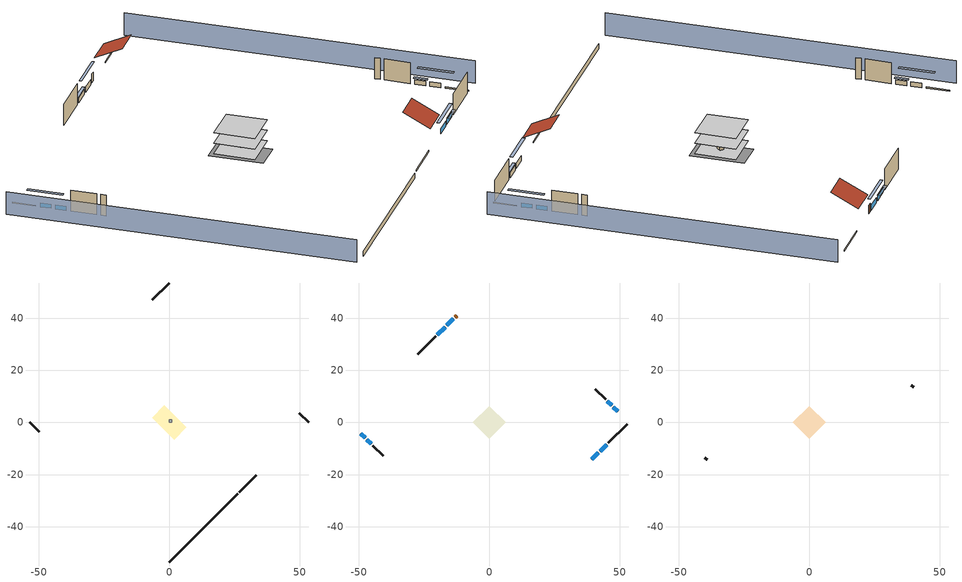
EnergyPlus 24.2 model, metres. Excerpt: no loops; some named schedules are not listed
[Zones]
crawlspace - vented
 floor foundation (Slab1 construction): -6.55,1.87 -1.87,6.55 6.55,-1.87 1.87,-6.55 z-0.91
 wall outside (RimJoist1 construction): 26.86,-26.68 33.35,-20.2 z0.3:0.61
 wall outside (RimJoist2 construction): -53.55,0 -49.95,-3.6 z0.3:0.61
 wall outside (RimJoist3 construction): 0,53.55 -6.49,47.06 z0.3:0.61
 wall outside (RimJoist4 construction): 53.55,0 49.95,3.6 z0.3:0.61
 wall foundation (FoundationWall1 construction): 0,-53.55 26.21,-27.34 z-0.91:0.3
furnace airloop ret air zone
 floor adiabatic (AdiabaticConst): 0,0 0,1 1,1 1,0 z0
 wall adiabatic (AdiabaticConst): 0,1 0,0 1,0 1,1 0,1 z0:1
 ceiling adiabatic (AdiabaticConst): 1,0 1,1 0,1 0,0 z1
conditioned space
 floor to crawlspace - vented (Floor1 construction): -6.28,0 0,6.28 6.28,0 0,-6.28 z0.3
 floor adiabatic (AdiabaticFloorConstruction): -6.28,0 0,6.28 6.28,0 0,-6.28 z2.74
 wall outside (AdiabaticWallConstruction 1): -12.5,41.05 -13.14,40.41 z0.3:2.34
 wall outside (AdiabaticWallConstruction): 39.36,-14.19 41.89,-11.66 / 42.54,-11 45.07,-8.48 z0.3:1.52; -49.29,-4.26 -47.64,-5.91 / -46.98,-6.57 -45.33,-8.22 / 49.29,4.26 47.64,5.91 / 46.98,6.57 45.33,8.22 z0.3:1.34; -13.8,39.75 -16.28,37.27 z0.3:1.49; -16.93,36.62 -19.87,33.68 z0.3:1.4
 wall outside (Wall1 construction): 45.73,-7.82 52.89,-0.66 z0.3:5.18
 wall outside (Wall2 construction): -44.67,-8.88 -40.69,-12.86 z0.3:5.18
 wall outside (Wall3 construction): -20.53,33.02 -27.42,26.13 z0.3:5.18
 wall outside (Wall4 construction): 44.67,8.88 40.69,12.86 z0.3:5.18
 window (WindowConstruction): 39.36,-14.19 41.89,-11.66 z0.3:1.52
 window (WindowConstruction 1): 42.55,-11 45.07,-8.48 z0.3:1.52
 window (WindowConstruction 2): -49.29,-4.26 -47.64,-5.91 z0.3:1.34
 window (WindowConstruction 3): -46.98,-6.57 -45.33,-8.22 z0.3:1.34
 window (WindowConstruction 4): -13.8,39.75 -16.28,37.27 z0.3:1.49
 window (WindowConstruction 5): -16.93,36.62 -19.87,33.68 z0.3:1.4
 window (WindowConstruction 6): 49.29,4.26 47.64,5.91 z0.3:1.34
 window (WindowConstruction 7): 46.98,6.57 45.33,8.22 z0.3:1.34
 door (Door): -12.5,41.05 -13.14,40.41 z0.3:2.34
 ceiling adiabatic (AdiabaticFloorConstruction): 0,-6.28 6.28,0 0,6.28 -6.28,0 z2.74
attic - vented
 floor to conditioned space (Floor2 construction Reversed): -6.28,0 0,6.28 6.28,0 0,-6.28 z5.18
 wall outside (Wall5 construction): -40.03,-13.51 -39.24,-14.31 z0.3:5.18
 wall outside (Wall6 construction): 40.03,13.51 39.24,14.31 z0.3:5.18
 roof outside (Roof1 construction): 38.7,-14.84,5.18 34.5,-10.64,8.15 29.81,-15.34,8.15 34.01,-19.54,5.18
 roof outside (Roof2 construction): -11.84,41.71,5.18 -7.64,37.51,8.15 -2.94,42.2,8.15 -7.14,46.4,5.18
shading: -56.78,-3.23 -3.23,-56.78 / 56.78,3.23 3.23,56.78 z0:5.18; 43.83,-9.72 37.42,-16.13 37.85,-16.56 44.26,-10.15 z4.27; 45.29,-8.26 42.33,-11.22 42.76,-11.65 45.72,-8.69 z1.83; -45.7,-7.85 -51.23,-2.32 -51.66,-2.75 -46.13,-8.28 z4.08; -45.11,-8.44 -47.2,-6.35 -47.63,-6.78 -45.54,-8.87 z1.65; -18.22,35.33 -11.86,41.69 -12.29,42.12 -18.65,35.76 z4.24; -20.09,33.46 -16.72,36.83 -17.15,37.26 -20.52,33.89 z1.71; 45.7,7.85 51.23,2.32 51.66,2.75 46.13,8.28 z4.08; 45.11,8.44 47.2,6.35 47.63,6.78 45.54,8.87 z1.65
[Building]
Building 1: Terrain=Suburbs
[Site:Location]
Portland Intl Arpt_OR: Latitude {deg}=45.59; Longitude {deg}=-122.6; Time Zone {hr}=-8; Elevation {m}=33; Keep Site Location Information=Yes
[Site:GroundTemperature:Shallow]
10.2558, 8.96328, 8.85977, 9.47314, 11.9355, 14.3863, 16.5111, 17.8571, 17.9714, 16.8767, 14.8061, 12.4304
[Site:WaterMainsTemperature]
Calculation Method=Schedule; Temperature Schedule=mains temperature schedule
[Material] Roughness=Rough; Thermal Absorptance=0.9
Name | Thickness {m} | Conductivity {W/m-K} | Density {kg/m3} | Specific Heat {J/kg-K} | Solar Absorptance | Visible Absorptance
asphalt or fiberglass shingles | 0.00635 | 0.162714 | 1121.4 | 1465.45 | 0.85 | 0.85
ceiling loosefill ins | 0.169333 | 0.0480833 | 16.02 | 1046.75 | 0.7 | 0.7
ceiling stud and cavity | 0.1397 | 0.0824711 | 65.682 | 1177.47 | 0.7 | 0.7
concrete 8.0 in. | 0.2032 | 1.803125 | 2242.8 | 837.4 | 0.7 | 0.7
door material | 0.04445 | 0.0612267 | 512.64 | 1214.23 | 0.7 | 0.7
floor covering | 0.0127 | 0.0433444 | 54.468 | 1339.84 | 0.6 | 0.6
floor rigid ins; wall rigid ins | 0.512978 | 0.029427 | 32.04 | 1214.23 | 0.7 | 0.7
floor stud and cavity | 0.1397 | 0.923637 | 92.3553 | 1139.71 | 0.7 | 0.7
floor stud and cavity 1 | 0.1397 | 1.75129 | 37.0049 | 1207.88 | 0.7 | 0.7
furniture material conditioned space 1 | 0.1524 | 0.115458 | 640.8 | 1214.23 | 0.6 | 0.6
gypsum board | 0.0127 | 0.160291 | 801 | 837.4 | 0.6 | 0.6
osb sheathing 0.5 in. | 0.0127 | 0.115458 | 512.64 | 1214.23 | 0.6 | 0.6
osb sheathing 0.5 in. 1 | 0.0127 | 0.115458 | 512.64 | 1214.23 | 0.7 | 0.7
osb sheathing 0.75 in. | 0.01905 | 0.115458 | 512.64 | 1214.23 | 0.7 | 0.7
rim joist stud and cavity | 0.0508 | 0.180225 | 50.32683 | 1063.81 | 0.6 | 0.6
roof rigid ins | 0.00281632 | 0.029427 | 32.04 | 1214.23 | 0.7 | 0.7
soil 0.5 in. | 0.0127 | 1.3848 | 1842.3 | 418.7 | 0.7 | 0.7
stucco | 0.0254 | 0.649125 | 1281.6 | 879.27 | 0.5 | 0.5
wall stud and cavity | 0.1397 | 0.556315 | 139.0536 | 1170.24 | 0.7 | 0.7
wall stud and cavity 1 | 0.1397 | 0.348569 | 139.0536 | 1170.24 | 0.6 | 0.6
wall stud and cavity 2 | 0.0889 | 0.380278 | 52.3479 | 1209.89 | 0.7 | 0.7
wall stud and cavity 3 | 0.0889 | 0.391764 | 83.0341 | 1211.67 | 0.7 | 0.7
wood siding; wood siding 1 | 0.0254 | 0.102417 | 544.68 | 1172.36 | 0.7 | 0.7
[Material:NoMass]
Adiabatic: Roughness=Rough; Thermal Resistance {m2-K/W}=176.1; Thermal Absorptance=0.9; Solar Absorptance=0.7; Visible Absorptance=0.7
[WindowMaterial:SimpleGlazingSystem]
WindowMaterial: U-Factor {W/m2-K}=6.58648; Solar Heat Gain Coefficient=0.76
[Construction]
AdiabaticConst: Adiabatic
AdiabaticFloorConstruction: floor stud and cavity 1, floor rigid ins, osb sheathing 0.75 in., floor covering
AdiabaticWallConstruction: wood siding, wall rigid ins, wall stud and cavity 2, gypsum board
AdiabaticWallConstruction 1: wood siding 1, wall rigid ins, wall stud and cavity 2, gypsum board
Door: door material
Floor1 construction: floor stud and cavity, osb sheathing 0.75 in., floor covering
Floor2 construction Reversed: gypsum board, ceiling stud and cavity, ceiling loosefill ins
FoundationWall1 construction: concrete 8.0 in.
furniture construction conditioned space 1: furniture material conditioned space 1
PartitionWallConstruction: gypsum board, wall stud and cavity 3, gypsum board
RimJoist1 construction; RimJoist2 construction; RimJoist3 construction; RimJoist4 construction: stucco, rim joist stud and cavity
Roof1 construction; Roof2 construction: asphalt or fiberglass shingles, roof rigid ins, osb sheathing 0.5 in.
Slab1 construction: soil 0.5 in.
Wall1 construction; Wall2 construction; Wall3 construction; Wall4 construction: stucco, osb sheathing 0.5 in. 1, wall stud and cavity, gypsum board
Wall5 construction; Wall6 construction: stucco, osb sheathing 0.5 in. 1, wall stud and cavity 1
WindowConstruction; WindowConstruction 1; WindowConstruction 2; WindowConstruction 3; WindowConstruction 4; WindowConstruction 5; WindowConstruction 6; WindowConstruction 7: WindowMaterial
[Zone] Multiplier=1
Name | Volume {m3} | Part of Total Floor Area
attic - vented | 52.212 | Yes
conditioned space | 384.656 | Yes
crawlspace - vented | 96.164 | Yes
furnace airloop ret air zone | 1 | No
[Space]
Name | Zone | Volume {m3} | Space Type
attic - vented 1 | attic - vented | 52.212
conditioned space 1 | conditioned space | 384.656
crawlspace - vented 1 | crawlspace - vented | 96.164
furnace airloop ret air space | furnace airloop ret air zone |  | Plenum Space Type
[ZoneInfiltration:EffectiveLeakageArea]
infil attic - vented 1: Zone or Space=attic - vented 1; Schedule=Always On Discrete; Effective Air Leakage Area {cm2}=2628.89; Stack Coefficient=0.000138095; Wind Coefficient=4.18999e-05
[ZoneMixing] Schedule=Always On Continuous; Design Flow Rate Calculation Method=Flow/Zone; Design Flow Rate {m3/s}=0
Name | Zone or Space | Source Zone or Space
whole house fan mix | attic - vented | conditioned space
furnace airloop_0 ZoneMixDZToCond mix | conditioned space | crawlspace - vented
furnace airloop_0 ZoneMixCondToDZ mix | crawlspace - vented | conditioned space
[SurfaceProperty:IncidentSolarMultiplier] Incident Solar Multiplier=1; Incident Solar Multiplier Schedule=trans schedule winter=0.85 summer=0.7
Window1; Window2; Window3; Window4; Window5; Window6; Window7; Window8
[InternalMass] Zone or ZoneList=conditioned space; Space or SpaceList=conditioned space 1
Name | Construction | Surface Area {m2}
furniture mass conditioned space 1 | furniture construction conditioned space 1 | 63.09974
partition wall mass | PartitionWallConstruction | 157.749
[Lights]
interior lighting: Zone or ZoneList or Space or SpaceList=conditioned space 1; Schedule=lighting_interior; Design Level Calculation Method=LightingLevel; Lighting Level {W}=276.645; Return Air Fraction=0; Fraction Radiant=0.6; Fraction Visible=0.2; Fraction Replaceable=1
[People]
occupants: Zone or ZoneList or Space or SpaceList=conditioned space 1; Number of People Schedule=occupants; Number of People Calculation Method=People; Number of People=1; Fraction Radiant=0.314171; Sensible Heat Fraction=0.56303; Activity Level Schedule=occupants activity schedule; Carbon Dioxide Generation Rate {m3/s-W}=0; Enable ASHRAE 55 Comfort Warnings=No; Mean Radiant Temperature Calculation Type=EnclosureAveraged
[ElectricEquipment] Zone or ZoneList or Space or SpaceList=conditioned space 1; Design Level Calculation Method=EquipmentLevel
Name | Schedule | Design Level {W} | Fraction Latent | Fraction Radiant | Fraction Lost
clothes dryer | clothes_dryer | 480.077 | 0.015 | 0.081 | 0.85
clothes washer | clothes_washer | 829.906 | 0.03 | 0.162 | 0.7
cooking range | cooking_range | 34.6341 | 0.16 | 0.384 | 0.2
dishwasher | dishwasher | 809.654 | 0.3 | 0.18 | 0.4
freezer | freezer schedule | 194.914 | 0 | 0.6 | 0
fridge | fridge schedule | 43.7215 | 0 | 0.6 | 0
mech vent bath fan 0 | mech vent bath fan 0 schedule | 30 | 0 | 0 | 1
mech vent house fan | mech vent house fan schedule | 0 | 0 | 0 | 1
mech vent house fan cfis | mech vent house fan cfis schedule | 0 | 0 | 0 | 0
mech vent range fan 0 | mech vent range fan 0 schedule | 30 | 0 | 0 | 1
misc plug loads | plug_loads_other | 273.968 | 0.021 | 0.558 | 0.049
misc tv | plug_loads_tv | 319.845 | 0 | 0.6 | 0
whole house fan | Always On Discrete | 0 | 0 | 0 | 1
[OtherEquipment] Design Level Calculation Method=EquipmentLevel
Name | Fuel Type | Zone or ZoneList or Space or SpaceList | Schedule | Design Level {W} | Fraction Latent | Fraction Radiant | Fraction Lost
clothes dryer 1 | NaturalGas | conditioned space 1 | clothes_dryer | 6377.9 | 0.015 | 0.081 | 0.85
cooking range 1 | NaturalGas | conditioned space 1 | cooking_range | 1015.03 | 0.16 | 0.384 | 0.2
furnace airloop_0 SupCondToLv; furnace airloop_0 SupSensLkToCond; mech vent house fan sensible load; water heater sens | None | conditioned space 1 | Always On Discrete | 0 | 0 | 0 | 0
furnace airloop_0 SupLatLkToCond; mech vent house fan latent load; water heater lat | None | conditioned space 1 | Always On Discrete | 0 | 1 | 0 | 0
general water use latent | None | conditioned space 1 | general water use schedule | 25.6591 | 1 | 0 | 0
general water use sensible | None | conditioned space 1 | general water use schedule | -25.2881 | 0 | 0.6 | 0
water heater energy adjustment1 | Electricity | conditioned space 1 | Always On Discrete | 0.01 | 0 | 0 | 1
furnace airloop_0 RetCondToDZ; furnace airloop_0 SupCondToDZ; furnace airloop_0 SupSensLkToDZ | None | crawlspace - vented 1 | Always On Discrete | 0 | 0 | 0 | 0
furnace airloop_0 SupLatLkToDZ | None | crawlspace - vented 1 | Always On Discrete | 0 | 1 | 0 | 0
furnace airloop_0 RetCondToRP; furnace airloop_0 RetSensLkToRP | None | furnace airloop ret air space | Always On Discrete | 0 | 0 | 0 | 0
furnace airloop_0 RetLatLkToRP | None | furnace airloop ret air space | Always On Discrete | 0 | 1 | 0 | 0
[ZoneInfiltration:DesignFlowRate] Schedule=Always On Discrete
Name | Zone or ZoneList or Space or SpaceList | Design Flow Rate Calculation Method | Design Flow Rate {m3/s} | Air Changes per Hour {1/hr} | Constant Term Coefficient | Temperature Term Coefficient | Velocity Term Coefficient | Velocity Squared Term Coefficient
infil flow; natural vent flow; whole house fan flow | conditioned space 1 | Flow/Zone | 0
crawlspace_vented 1 duct leakage imbalance infil flow | crawlspace - vented 1 | Flow/Zone | 0
infil crawlspace - vented 1 | crawlspace - vented 1 | AirChanges/Hour |  | 2.6013 | 1 | 0 | 0 | 0
[SurfaceProperty:ExposedFoundationPerimeter]
Slab1: Exposed Perimeter Calculation Method=TotalExposedPerimeter; Total Exposed Perimeter {m}=37.06368
[SpaceList]
Plenum Space Type: furnace airloop ret air space
[AvailabilityManager:Scheduled] Schedule=Always On Discrete
furnace airloop Availability Manager; room ac airloop Availability Manager
[AirLoopHVAC:ReturnPlenum]
Air Loop HVAC Return Plenum 1: Zone=furnace airloop ret air zone
[WaterUse:Equipment]
dishwasher: Peak Flow Rate {m3/s}=7.1474e-06; Flow Rate Fraction Schedule=hot_water_dishwasher
[Foundation:Kiva]
Foundation Kiva 1: Initial Indoor Air Temperature {C}=8.52769; Wall Height Above Grade {m}=0.3048; Wall Depth Below Slab {m}=0.2032
[Foundation:Kiva:Settings]
Soil Conductivity {W/m-K}=1.3848; Soil Density {kg/m3}=1842.3; Soil Specific Heat {J/kg-K}=418.7; Ground Solar Absorptivity=0.9; Ground Thermal Absorptivity=0.9; Ground Surface Roughness {m}=0.03; Far-Field Width {m}=40; Deep-Ground Boundary Condition=ZeroFlux; Deep-Ground Depth {m}=40; Minimum Cell Dimension {m}=0.2; Maximum Cell Growth Coefficient=3; Simulation Timestep=Timestep
[Exterior:Lights]
exterior lighting: Schedule=exterior lighting schedule; Design Level {W}=10.6381
[EnergyManagementSystem:GlobalVariable]
furnace_airloop_0_DuctImbalLkExhFanEquivCond
furnace_airloop_0_DuctImbalLkExhFanEquivDZ
furnace_airloop_0_DuctImbalLkSupFanEquivCond
furnace_airloop_0_DuctImbalLkSupFanEquivDZ
furnace_airloop_0_DZ_T
furnace_airloop_0_DZ_W
furnace_airloop_0_RetCondToDZ
furnace_airloop_0_RetCondToRP
furnace_airloop_0_RetLatLkToRP
furnace_airloop_0_RetSensLkToRP
furnace_airloop_0_SupCondToDZ
furnace_airloop_0_SupCondToLv
furnace_airloop_0_SupLatLkToCond
furnace_airloop_0_SupLatLkToDZ
furnace_airloop_0_SupSensLkToCond
furnace_airloop_0_SupSensLkToDZ
furnace_airloop_0_ZoneMixCondToDZ
furnace_airloop_0_ZoneMixDZToCond
furnace_airloop_AH_MFR
furnace_airloop_AH_Tout
furnace_airloop_AH_VFR
furnace_airloop_AH_Wout
furnace_airloop_Fan_RTF
furnace_airloop_RA_T
furnace_airloop_Ra_W
infil_program_Qfan
infil_program_Qinf
natural_vent_program_Qnv
natural_vent_program_Qwhf
room_ac_airloop_Fan_RTF
[EnergyManagementSystem:Sensor]
Name | Output:Variable or Output:Meter Index Key | Output:Variable or Output:Meter
airflow_gain | infil flow | Infiltration Sensible Heat Gain Energy
airflow_gain_1 | natural vent flow | Infiltration Sensible Heat Gain Energy
airflow_gain_2 | whole house fan flow | Infiltration Sensible Heat Gain Energy
airflow_loss | infil flow | Infiltration Sensible Heat Loss Energy
airflow_loss_1 | natural vent flow | Infiltration Sensible Heat Loss Energy
airflow_loss_2 | whole house fan flow | Infiltration Sensible Heat Loss Energy
clg_load_cond |  | Cooling:EnergyTransfer:Zone:CONDITIONED SPACE
clg_load_duct |  | Cooling:EnergyTransfer:Zone:FURNACE AIRLOOP RET AIR ZONE
clg_sp_s; clg_sp_s_1 | cooling setpoint | Schedule Value
clothes_dryer_exhaust_0_sch_s | clothes_dryer | Schedule Value
cool_season | cooling season schedule | Schedule Value
ducts_conv | furnace airloop_0 RetCondToRP | Other Equipment Convective Heating Energy
ducts_conv_1 | furnace airloop_0 RetLatLkToRP | Other Equipment Convective Heating Energy
ducts_conv_2 | furnace airloop_0 RetSensLkToRP | Other Equipment Convective Heating Energy
ducts_conv_3 | furnace airloop_0 SupCondToLv | Other Equipment Convective Heating Energy
ducts_conv_4 | furnace airloop_0 SupLatLkToCond | Other Equipment Convective Heating Energy
ducts_conv_5 | furnace airloop_0 SupSensLkToCond | Other Equipment Convective Heating Energy
ducts_rad | furnace airloop_0 RetCondToRP | Other Equipment Radiant Heating Energy
ducts_rad_1 | furnace airloop_0 RetLatLkToRP | Other Equipment Radiant Heating Energy
ducts_rad_2 | furnace airloop_0 RetSensLkToRP | Other Equipment Radiant Heating Energy
ducts_rad_3 | furnace airloop_0 SupCondToLv | Other Equipment Radiant Heating Energy
ducts_rad_4 | furnace airloop_0 SupLatLkToCond | Other Equipment Radiant Heating Energy
ducts_rad_5 | furnace airloop_0 SupSensLkToCond | Other Equipment Radiant Heating Energy
furnace_airloop_0_DZ_T_s | crawlspace - vented | Zone Air Temperature
furnace_airloop_0_DZ_W_s | crawlspace - vented | Zone Mean Air Humidity Ratio
furnace_airloop_AH_MFR_s | Node 15 | System Node Mass Flow Rate
furnace_airloop_AH_Tout_s | Node 15 | System Node Temperature
furnace_airloop_AH_VFR_s | Node 15 | System Node Current Density Volume Flow Rate
furnace_airloop_AH_Wout_s | Node 15 | System Node Humidity Ratio
furnace_airloop_RA_T_s | Node 18 | System Node Temperature
furnace_airloop_Ra_W_s | Node 18 | System Node Humidity Ratio
htg_load_cond |  | Heating:EnergyTransfer:Zone:CONDITIONED SPACE
htg_load_duct |  | Heating:EnergyTransfer:Zone:FURNACE AIRLOOP RET AIR ZONE
htg_sp_s; htg_sp_s_1 | heating setpoint | Schedule Value
ig_ee_conv | clothes dryer | Electric Equipment Convective Heating Energy
ig_ee_conv_2 | cooking range | Electric Equipment Convective Heating Energy
ig_ee_conv_3 | dishwasher | Electric Equipment Convective Heating Energy
ig_ee_conv_4 | freezer | Electric Equipment Convective Heating Energy
ig_ee_conv_5 | fridge | Electric Equipment Convective Heating Energy
ig_ee_conv_6 | misc plug loads | Electric Equipment Convective Heating Energy
ig_ee_conv_7 | misc tv | Electric Equipment Convective Heating Energy
ig_ee_conv_8 | whole house fan | Electric Equipment Convective Heating Energy
ig_ee_rad | clothes dryer | Electric Equipment Radiant Heating Energy
ig_ee_rad_2 | cooking range | Electric Equipment Radiant Heating Energy
ig_ee_rad_3 | dishwasher | Electric Equipment Radiant Heating Energy
ig_ee_rad_4 | freezer | Electric Equipment Radiant Heating Energy
ig_ee_rad_5 | fridge | Electric Equipment Radiant Heating Energy
ig_ee_rad_6 | misc plug loads | Electric Equipment Radiant Heating Energy
ig_ee_rad_7 | misc tv | Electric Equipment Radiant Heating Energy
ig_ee_rad_8 | whole house fan | Electric Equipment Radiant Heating Energy
ig_lgt_conv | interior lighting | Lights Convective Heating Energy
ig_lgt_rad | interior lighting | Lights Radiant Heating Energy
ig_lgt_vis | interior lighting | Lights Visible Radiation Heating Energy
ig_oe_conv | clothes dryer 1 | Other Equipment Convective Heating Energy
ig_oe_conv_1 | cooking range 1 | Other Equipment Convective Heating Energy
ig_oe_conv_2 | general water use latent | Other Equipment Convective Heating Energy
ig_oe_conv_3 | general water use sensible | Other Equipment Convective Heating Energy
ig_oe_conv_4 | water heater energy adjustment1 | Other Equipment Convective Heating Energy
ig_oe_conv_5 | water heater lat | Other Equipment Convective Heating Energy
ig_oe_conv_6 | water heater sens | Other Equipment Convective Heating Energy
ig_oe_rad | clothes dryer 1 | Other Equipment Radiant Heating Energy
ig_oe_rad_1 | cooking range 1 | Other Equipment Radiant Heating Energy
ig_oe_rad_2 | general water use latent | Other Equipment Radiant Heating Energy
ig_oe_rad_3 | general water use sensible | Other Equipment Radiant Heating Energy
ig_oe_rad_4 | water heater energy adjustment1 | Other Equipment Radiant Heating Energy
ig_oe_rad_5 | water heater lat | Other Equipment Radiant Heating Energy
ig_oe_rad_6 | water heater sens | Other Equipment Radiant Heating Energy
ig_ppl_conv | occupants | People Convective Heating Energy
ig_ppl_rad | occupants | People Radiant Heating Energy
im_conv | furniture mass conditioned space 1 | Surface Inside Face Convection Heat Gain Energy
im_conv_1 | partition wall mass | Surface Inside Face Convection Heat Gain Energy
im_ig | furniture mass conditioned space 1 | Surface Inside Face Internal Gains Radiation Heat Gain Energy
im_ig_1 | partition wall mass | Surface Inside Face Internal Gains Radiation Heat Gain Energy
im_lgt | furniture mass conditioned space 1 | Surface Inside Face Lights Radiation Heat Gain Energy
im_lgt_1 | partition wall mass | Surface Inside Face Lights Radiation Heat Gain Energy
im_sol | furniture mass conditioned space 1 | Surface Inside Face Solar Radiation Heat Gain Energy
im_sol_1 | partition wall mass | Surface Inside Face Solar Radiation Heat Gain Energy
im_surf | furniture mass conditioned space 1 | Surface Inside Face Net Surface Thermal Radiation Heat Gain Energy
im_surf_1 | partition wall mass | Surface Inside Face Net Surface Thermal Radiation Heat Gain Energy
mech_vent_bath_fan_0_sch_s | mech vent bath fan 0 schedule | Schedule Value
mech_vent_range_fan_0_sch_s | mech vent range fan 0 schedule | Schedule Value
mv_conv | mech vent bath fan 0 | Electric Equipment Convective Heating Energy
mv_conv_1 | mech vent house fan | Electric Equipment Convective Heating Energy
mv_conv_2 | mech vent house fan cfis | Electric Equipment Convective Heating Energy
mv_conv_3 | mech vent range fan 0 | Electric Equipment Convective Heating Energy
mv_conv_4 | mech vent house fan latent load | Other Equipment Convective Heating Energy
mv_conv_5 | mech vent house fan sensible load | Other Equipment Convective Heating Energy
mv_rad | mech vent bath fan 0 | Electric Equipment Radiant Heating Energy
mv_rad_1 | mech vent house fan | Electric Equipment Radiant Heating Energy
mv_rad_2 | mech vent house fan cfis | Electric Equipment Radiant Heating Energy
mv_rad_3 | mech vent range fan 0 | Electric Equipment Radiant Heating Energy
mv_rad_4 | mech vent house fan latent load | Other Equipment Radiant Heating Energy
mv_rad_5 | mech vent house fan sensible load | Other Equipment Radiant Heating Energy
natural_vent_s | natural vent schedule | Schedule Value
out_pb_s |  | Site Outdoor Air Barometric Pressure
out_wt_s |  | Site Outdoor Air Humidity Ratio
site_vw_s |  | Site Wind Speed
ss_back_out | Window1 | Surface Window Shortwave from Zone Back Out Window Heat Transfer Rate
ss_back_out_1 | Window2 | Surface Window Shortwave from Zone Back Out Window Heat Transfer Rate
ss_back_out_2 | Window3 | Surface Window Shortwave from Zone Back Out Window Heat Transfer Rate
ss_back_out_3 | Window4 | Surface Window Shortwave from Zone Back Out Window Heat Transfer Rate
ss_back_out_4 | Window5 | Surface Window Shortwave from Zone Back Out Window Heat Transfer Rate
ss_back_out_5 | Window6 | Surface Window Shortwave from Zone Back Out Window Heat Transfer Rate
ss_back_out_6 | Window7 | Surface Window Shortwave from Zone Back Out Window Heat Transfer Rate
ss_back_out_7 | Window8 | Surface Window Shortwave from Zone Back Out Window Heat Transfer Rate
ss_conv | Door1 | Surface Inside Face Convection Heat Gain Energy
ss_conv_1 | Window1 | Surface Inside Face Convection Heat Gain Energy
ss_conv_2 | Window2 | Surface Inside Face Convection Heat Gain Energy
ss_conv_3 | Window3 | Surface Inside Face Convection Heat Gain Energy
ss_conv_4 | Window4 | Surface Inside Face Convection Heat Gain Energy
ss_conv_5 | Window5 | Surface Inside Face Convection Heat Gain Energy
ss_conv_6 | Window6 | Surface Inside Face Convection Heat Gain Energy
ss_conv_7 | Window7 | Surface Inside Face Convection Heat Gain Energy
ss_conv_8 | Window8 | Surface Inside Face Convection Heat Gain Energy
ss_ig | Door1 | Surface Inside Face Internal Gains Radiation Heat Gain Energy
ss_ig_1 | Window1 | Surface Inside Face Internal Gains Radiation Heat Gain Energy
ss_ig_2 | Window2 | Surface Inside Face Internal Gains Radiation Heat Gain Energy
ss_ig_3 | Window3 | Surface Inside Face Internal Gains Radiation Heat Gain Energy
ss_ig_4 | Window4 | Surface Inside Face Internal Gains Radiation Heat Gain Energy
ss_ig_5 | Window5 | Surface Inside Face Internal Gains Radiation Heat Gain Energy
ss_ig_6 | Window6 | Surface Inside Face Internal Gains Radiation Heat Gain Energy
ss_ig_7 | Window7 | Surface Inside Face Internal Gains Radiation Heat Gain Energy
ss_ig_8 | Window8 | Surface Inside Face Internal Gains Radiation Heat Gain Energy
ss_lgt | Door1 | Surface Inside Face Lights Radiation Heat Gain Energy
ss_sol | Door1 | Surface Inside Face Solar Radiation Heat Gain Energy
ss_surf | Door1 | Surface Inside Face Net Surface Thermal Radiation Heat Gain Energy
ss_surf_1 | Window1 | Surface Inside Face Net Surface Thermal Radiation Heat Gain Energy
ss_surf_2 | Window2 | Surface Inside Face Net Surface Thermal Radiation Heat Gain Energy
